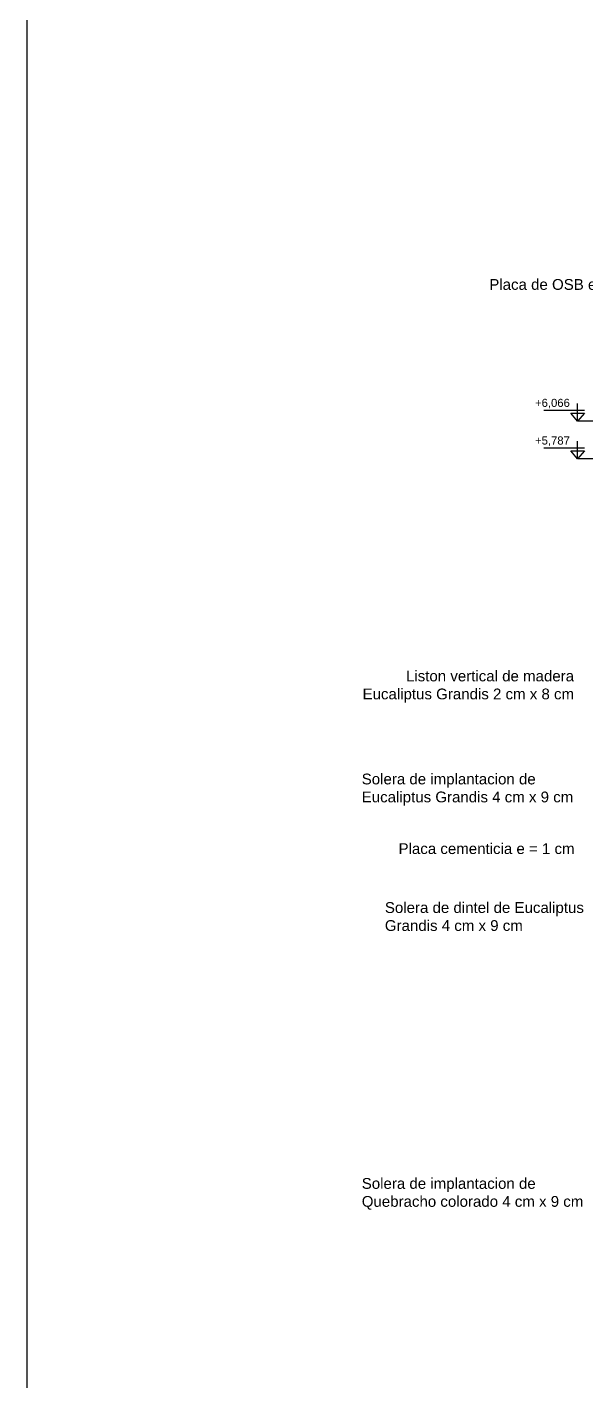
# Model space of a CAD drawing. Header units: millimetres. Extents: x 2924 to 6397, y 1565 to 1704.
# Drawn here: x 3167.89 to 3172.04, y 1617.53 to 1627.57 of the extents above; entities that cross this region are included whole.
import ezdxf

# ---------------------------------------------------------------- set-up
doc = ezdxf.new("R2010")
doc.units = ezdxf.units.MM
doc.layers.add('PT-MUROS', color=7, linetype='Continuous')
doc.styles.get("Standard").update_dxf_attribs({"font": 'arial.ttf'})

msp = doc.modelspace()

# ---------------------------------------------------------------- linework, layer by layer
at = {"layer": 'PT-MUROS'}
for p, q in [((3171.9771, 1624.6473), (3171.9771, 1624.7773)), ((3172.0271, 1624.7273), (3171.7271, 1624.7273)), ((3171.9771, 1624.6473), (3171.9271, 1624.7073)), ((3171.9271, 1624.7073), (3172.0271, 1624.7073)), ((3172.0271, 1624.7073), (3171.9771, 1624.6473)), ((3172.3319, 1624.6473), (3171.9771, 1624.6473)), ((3172.0271, 1624.4482), (3171.7271, 1624.4482)), ((3171.9771, 1624.3682), (3171.9771, 1624.4982)), ((3171.9771, 1624.3682), (3171.9271, 1624.4282)), ((3171.9271, 1624.4282), (3172.0271, 1624.4282)), ((3172.0271, 1624.4282), (3171.9771, 1624.3682)), ((3172.9028, 1624.3682), (3171.9771, 1624.3682))]:
    msp.add_line(p, q, dxfattribs=at)
msp.add_lwpolyline([(3167.8871, 1645.3308), (3296.7845, 1645.3308), (3296.7845, 1608.8656), (3167.8871, 1608.8656)], close=True, dxfattribs=at)

# ---------------------------------------------------------------- texts
for s, p in [('+6,066', (3171.6605, 1624.753)), ('+5,787', (3171.6605, 1624.4738))]:
    msp.add_text(s, height=0.06, dxfattribs=at).set_placement(p)
at = {"layer": 'PT-MUROS', "char_height": 0.08}
for s, insert, width, attachment_point in [('Placa de OSB e = 0,95 cm', (3171.3208, 1625.7015), 1.369658, 1), ('Liston vertical de madera Eucaliptus Grandis 2 cm x 8 cm', (3171.9505, 1622.797), 1.632178, 3), ('\\pxql;Solera de implantacion de Eucaliptus Grandis 4 cm x 9 cm', (3170.3733, 1622.0328), 1.698752, 1), ('Placa cementicia e = 1 cm', (3171.9542, 1621.5162), 1.403851, 3), ('\\pxql;Solera de dintel de Eucaliptus Grandis 4 cm x 9 cm', (3170.5451, 1621.0791), 1.698752, 1), ('\\pxql;Solera de implantacion de Quebracho colorado 4 cm x 9 cm', (3170.3734, 1619.0324), 1.698752, 1)]:
    msp.add_mtext(s, dxfattribs=dict(at, insert=insert, width=width, attachment_point=attachment_point))

doc.saveas('drawing.dxf')
